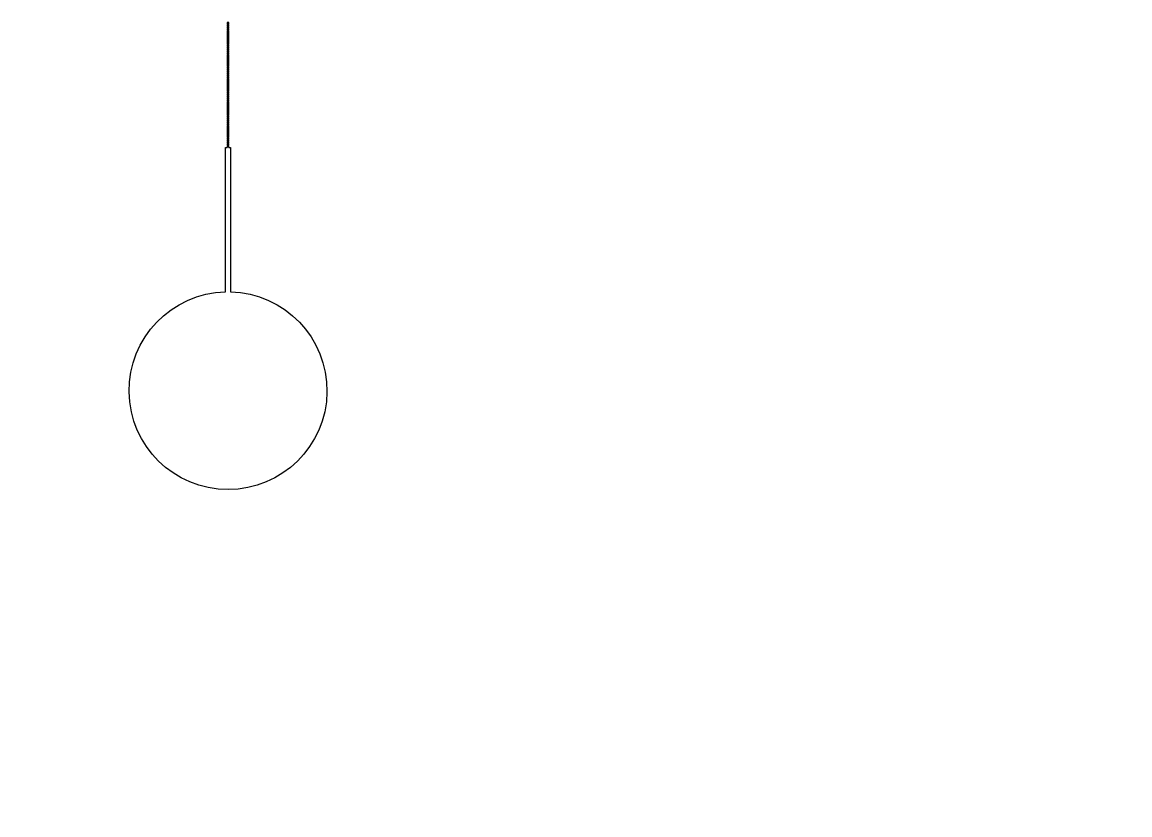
# Model space of a CAD drawing. Header units: inches. Extents: x 734146 to 834146, y 204695 to 304695.
# Drawn here: x 771181 to 773365, y 289070 to 290633 of the extents above; entities that cross this region are included whole.
import ezdxf

# ---------------------------------------------------------------- set-up
doc = ezdxf.new("R2010")
doc.units = ezdxf.units.IN
doc.header["$MEASUREMENT"] = 0

# ---------------------------------------------------------------- blocks, each defined once
blk = doc.blocks.new('*U8')
for p, q in [((298.1, 657.3), (298.1, 660.3)), ((301.1, 657.3), (298.1, 657.3)), ((301.1, 660.3), (301.1, 657.3))]:
    blk.add_line(p, q)
for points in [[(294.6, 944.7), (294.6, 660.3), (298.1, 660.3)], [(301.1, 660.3), (304.6, 660.3), (304.6, 944.7)]]:
    blk.add_lwpolyline(points)
for points in [[(301.1, 653.3), (298.1, 653.3), (298.1, 656.3), (301.1, 656.3)], [(301.1, 649.3), (298.1, 649.3), (298.1, 652.3), (301.1, 652.3)], [(301.1, 645.3), (298.1, 645.3), (298.1, 648.3), (301.1, 648.3)], [(301.1, 641.3), (298.1, 641.3), (298.1, 644.3), (301.1, 644.3)], [(301.1, 637.3), (298.1, 637.3), (298.1, 640.3), (301.1, 640.3)], [(301.1, 633.3), (298.1, 633.3), (298.1, 636.3), (301.1, 636.3)], [(301.1, 629.3), (298.1, 629.3), (298.1, 632.3), (301.1, 632.3)], [(301.1, 625.3), (298.1, 625.3), (298.1, 628.3), (301.1, 628.3)], [(301.1, 621.3), (298.1, 621.3), (298.1, 624.3), (301.1, 624.3)], [(301.1, 617.3), (298.1, 617.3), (298.1, 620.3), (301.1, 620.3)], [(301.1, 613.3), (298.1, 613.3), (298.1, 616.3), (301.1, 616.3)], [(301.1, 609.3), (298.1, 609.3), (298.1, 612.3), (301.1, 612.3)], [(301.1, 605.3), (298.1, 605.3), (298.1, 608.3), (301.1, 608.3)], [(301.1, 601.3), (298.1, 601.3), (298.1, 604.3), (301.1, 604.3)], [(301.1, 597.3), (298.1, 597.3), (298.1, 600.3), (301.1, 600.3)], [(301.1, 593.3), (298.1, 593.3), (298.1, 596.3), (301.1, 596.3)], [(301.1, 589.3), (298.1, 589.3), (298.1, 592.3), (301.1, 592.3)], [(301.1, 585.3), (298.1, 585.3), (298.1, 588.3), (301.1, 588.3)], [(301.1, 581.3), (298.1, 581.3), (298.1, 584.3), (301.1, 584.3)], [(301.1, 577.3), (298.1, 577.3), (298.1, 580.3), (301.1, 580.3)], [(301.1, 573.3), (298.1, 573.3), (298.1, 576.3), (301.1, 576.3)], [(301.1, 569.3), (298.1, 569.3), (298.1, 572.3), (301.1, 572.3)], [(301.1, 565.3), (298.1, 565.3), (298.1, 568.3), (301.1, 568.3)], [(301.1, 561.3), (298.1, 561.3), (298.1, 564.3), (301.1, 564.3)], [(301.1, 557.3), (298.1, 557.3), (298.1, 560.3), (301.1, 560.3)], [(301.1, 553.3), (298.1, 553.3), (298.1, 556.3), (301.1, 556.3)], [(301.1, 549.3), (298.1, 549.3), (298.1, 552.3), (301.1, 552.3)], [(301.1, 545.3), (298.1, 545.3), (298.1, 548.3), (301.1, 548.3)], [(301.1, 541.3), (298.1, 541.3), (298.1, 544.3), (301.1, 544.3)], [(301.1, 537.3), (298.1, 537.3), (298.1, 540.3), (301.1, 540.3)], [(301.1, 533.3), (298.1, 533.3), (298.1, 536.3), (301.1, 536.3)], [(301.1, 529.3), (298.1, 529.3), (298.1, 532.3), (301.1, 532.3)], [(301.1, 525.3), (298.1, 525.3), (298.1, 528.3), (301.1, 528.3)], [(301.1, 521.3), (298.1, 521.3), (298.1, 524.3), (301.1, 524.3)], [(301.1, 517.3), (298.1, 517.3), (298.1, 520.3), (301.1, 520.3)], [(301.1, 513.3), (298.1, 513.3), (298.1, 516.3), (301.1, 516.3)], [(301.1, 509.3), (298.1, 509.3), (298.1, 512.3), (301.1, 512.3)], [(301.1, 505.3), (298.1, 505.3), (298.1, 508.3), (301.1, 508.3)], [(301.1, 501.3), (298.1, 501.3), (298.1, 504.3), (301.1, 504.3)], [(301.1, 497.3), (298.1, 497.3), (298.1, 500.3), (301.1, 500.3)], [(301.1, 493.3), (298.1, 493.3), (298.1, 496.3), (301.1, 496.3)], [(301.1, 489.3), (298.1, 489.3), (298.1, 492.3), (301.1, 492.3)], [(301.1, 485.3), (298.1, 485.3), (298.1, 488.3), (301.1, 488.3)], [(301.1, 481.3), (298.1, 481.3), (298.1, 484.3), (301.1, 484.3)], [(301.1, 477.3), (298.1, 477.3), (298.1, 480.3), (301.1, 480.3)], [(301.1, 473.3), (298.1, 473.3), (298.1, 476.3), (301.1, 476.3)], [(301.1, 469.3), (298.1, 469.3), (298.1, 472.3), (301.1, 472.3)], [(301.1, 465.3), (298.1, 465.3), (298.1, 468.3), (301.1, 468.3)], [(301.1, 461.3), (298.1, 461.3), (298.1, 464.3), (301.1, 464.3)], [(301.1, 457.3), (298.1, 457.3), (298.1, 460.3), (301.1, 460.3)], [(301.1, 453.3), (298.1, 453.3), (298.1, 456.3), (301.1, 456.3)], [(301.1, 449.3), (298.1, 449.3), (298.1, 452.3), (301.1, 452.3)], [(301.1, 445.3), (298.1, 445.3), (298.1, 448.3), (301.1, 448.3)], [(301.1, 441.3), (298.1, 441.3), (298.1, 444.3), (301.1, 444.3)], [(301.1, 437.3), (298.1, 437.3), (298.1, 440.3), (301.1, 440.3)], [(301.1, 433.3), (298.1, 433.3), (298.1, 436.3), (301.1, 436.3)], [(301.1, 429.3), (298.1, 429.3), (298.1, 432.3), (301.1, 432.3)], [(301.1, 425.3), (298.1, 425.3), (298.1, 428.3), (301.1, 428.3)], [(301.1, 421.3), (298.1, 421.3), (298.1, 424.3), (301.1, 424.3)], [(301.1, 417.3), (298.1, 417.3), (298.1, 420.3), (301.1, 420.3)], [(301.1, 413.3), (298.1, 413.3), (298.1, 416.3), (301.1, 416.3)]]:
    blk.add_lwpolyline(points, close=True)
blk.add_arc((299.6, 1139.6), 195, 271.4693, 268.5307)
blk = doc.blocks.new('*U6')
at = {"color": 0, "linetype": 'ByBlock', "lineweight": -2, "transparency": 16777216}
blk.add_blockref('*U8', (12000, 0), dxfattribs=at)

msp = doc.modelspace()

# ---------------------------------------------------------------- linework, layer by layer
msp.add_circle((784146.5, 254695.1), 50000)

# ---------------------------------------------------------------- block references
at = {"xscale": -1, "rotation": 180}
msp.add_blockref('*U6', (759287.3, 291046.2), dxfattribs=at)

doc.saveas('drawing.dxf')
